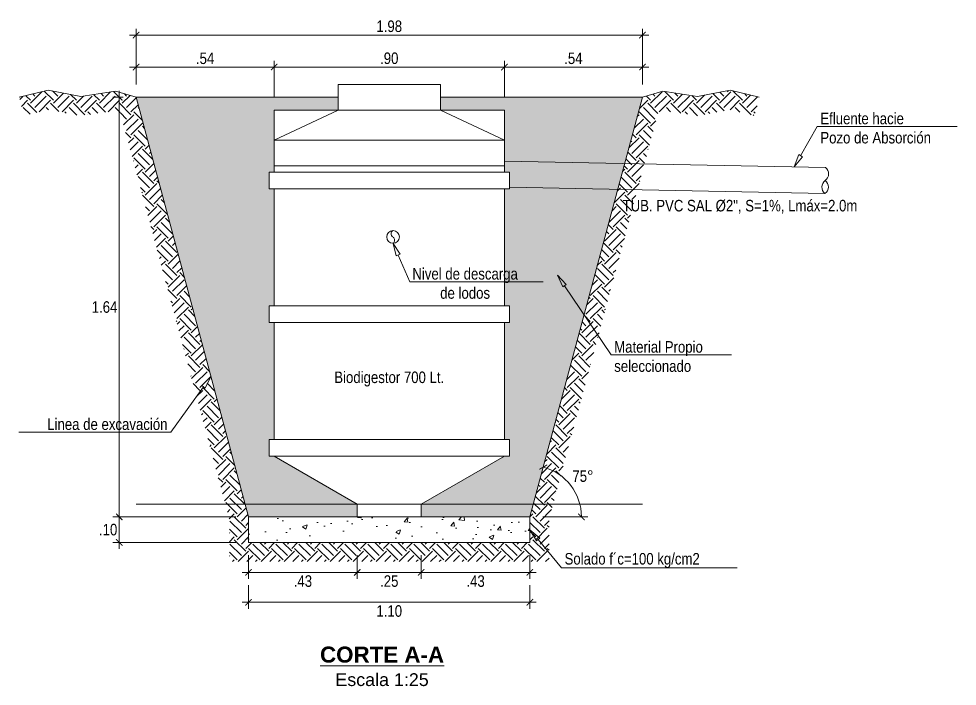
# Model space of a CAD drawing. Header units: metres. Extents: x 0 to 1935, y 0 to 1529.
# Drawn here: x 1889.072 to 1892.741, y 1459.121 to 1461.73 of the extents above; entities that cross this region are included whole.
import ezdxf
from ezdxf import colors
from ezdxf.entities.mleader import LeaderData, LeaderLine
from ezdxf.math import Vec2, Vec3

# ---------------------------------------------------------------- set-up
doc = ezdxf.new("R2010")
doc.units = ezdxf.units.M
doc.header["$LTSCALE"] = 0.005
for name, color, linetype, lineweight in [('-Accesorios PVC', 88, 'Continuous', 20), ('-Acero techos', 252, 'Continuous', 13), ('-Achurado', 251, 'Continuous', 5), ('-Acotado', 251, 'Continuous', 5), ('-Terreno', 26, 'Continuous', 5), ('-Textos', 7, 'Continuous', 20), ('-Tub. Desague', 20, 'Continuous', 20), ('-Vista', 148, 'Continuous', 9)]:
    doc.layers.add(name, color=color, linetype=linetype, lineweight=lineweight)
doc.layers.add("PDF_Tub. de desague 4''", color=7, linetype='Continuous', true_color=0x002595)
doc.styles.add('-Arial Narrow', font='ARIALN.TTF')
doc.dimstyles.new('Esc 1_25', dxfattribs={"dimscale": 0.025, "dimtxt": 1.8, "dimasz": 1, "dimexe": 1, "dimexo": 2, "dimgap": 0.45, "dimtad": 2, "dimtih": 1, "dimtoh": 1, "dimzin": 4, "dimdsep": 46, "dimtxsty": '-Arial Narrow', "dimblk": 'ARCHTICK', "dimcen": 1, "dimdle": 1, "dimclrd": 256, "dimclre": 256, "dimclrt": 7, "dimadec": 0, "dimazin": 0, "dimtfac": 1, "dimtix": 1, "dimtmove": 1, "dimatfit": 2, "dimldrblk": 'ARCHTICK', "dimfxl": 1, "dimtolj": 2, "dimlwd": 5, "dimlwe": 0, "dimarcsym": 0})

# ---------------------------------------------------------------- blocks, each defined once
blk = doc.blocks.new('_ArchTick')
at = {"color": 0, "linetype": 'ByBlock', "const_width": 0.15}
blk.add_lwpolyline([(-0.5, -0.5), (0.5, 0.5)], dxfattribs=at)
blk = doc.blocks.new('*D458')
at = {"layer": '-Acotado', "lineweight": 0, "transparency": 16777216}
blk.add_line((1891.1201, 1459.7833), (1891.2966, 1459.7833), dxfattribs=at)
at = {"layer": '-Acotado', "lineweight": 5, "transparency": 16777216}
blk.add_arc((1891.0701, 1459.7833), 0.2015, 360, 74.9816, dxfattribs=at)
at = {"layer": 'Defpoints', "color": 0, "transparency": 16777216}
for p in [(1891.5101, 1461.4233), (1891.2527, 1459.8685), (1889.9701, 1459.7833), (1891.0701, 1459.7833), (1891.0701, 1459.7833)]:
    blk.add_point(p, dxfattribs=at)
at = {"layer": '-Acotado', "lineweight": 5, "transparency": 16777216, "xscale": 0.025, "yscale": 0.025, "zscale": 0.025}
for p, rotation in [((1891.1223, 1459.9779), 164.9816393688462), ((1891.2716, 1459.7833), 269.9999999999933)]:
    blk.add_blockref('_ArchTick', p, dxfattribs=dict(at, rotation=rotation))
at = {"layer": '-Acotado', "color": 7, "transparency": 16777216, "insert": (1891.2774, 1459.9424), "char_height": 0.045, "attachment_point": 5, "style": '-Arial Narrow'}
blk.add_mtext('\\A2;75°', dxfattribs=at)
blk = doc.blocks.new('_ClosedBlank')
at = {"color": 0, "linetype": 'ByBlock', "lineweight": -2}
for p, q in [((-1, 0.167), (0, 0)), ((-1, 0.167), (-1, -0.167)), ((0, 0), (-1, -0.167))]:
    blk.add_line(p, q, dxfattribs=at)
blk = doc.blocks.new('*D454')
at = {"layer": '-Acotado', "lineweight": 0, "transparency": 16777216}
for p, q in [((1889.9701, 1459.6333), (1889.9701, 1459.5414)), ((1890.3951, 1459.6333), (1890.3951, 1459.5414))]:
    blk.add_line(p, q, dxfattribs=at)
at = {"layer": '-Acotado', "lineweight": 5, "transparency": 16777216}
blk.add_line((1890.4201, 1459.5664), (1889.9451, 1459.5664), dxfattribs=at)
at = {"layer": 'Defpoints', "color": 0, "transparency": 16777216}
for p in [(1889.9701, 1459.6833), (1890.3951, 1459.6833), (1889.9701, 1459.5664)]:
    blk.add_point(p, dxfattribs=at)
at = {"layer": '-Acotado', "lineweight": 5, "transparency": 16777216, "xscale": 0.025, "yscale": 0.025, "zscale": 0.025, "rotation": 180}
blk.add_blockref('_ArchTick', (1889.9701, 1459.5664), dxfattribs=at)
at = {"layer": '-Acotado', "lineweight": 5, "transparency": 16777216, "xscale": 0.025, "yscale": 0.025, "zscale": 0.025}
blk.add_blockref('_ArchTick', (1890.3951, 1459.5664), dxfattribs=at)
at = {"layer": '-Acotado', "color": 7, "transparency": 16777216, "insert": (1890.1826, 1459.5321), "char_height": 0.045, "attachment_point": 5, "style": '-Arial Narrow'}
blk.add_mtext('\\A2;.43', dxfattribs=at)
blk = doc.blocks.new('*D455')
at = {"layer": '-Acotado', "lineweight": 0, "transparency": 16777216}
for p, q in [((1889.5301, 1461.4733), (1889.5301, 1461.6914)), ((1891.5101, 1461.4733), (1891.5101, 1461.6914))]:
    blk.add_line(p, q, dxfattribs=at)
at = {"layer": '-Acotado', "lineweight": 5, "transparency": 16777216}
blk.add_line((1889.5051, 1461.6664), (1891.5351, 1461.6664), dxfattribs=at)
at = {"layer": 'Defpoints', "color": 0, "transparency": 16777216}
for p in [(1891.5101, 1461.6664), (1889.5301, 1461.4233), (1891.5101, 1461.4233)]:
    blk.add_point(p, dxfattribs=at)
at = {"layer": '-Acotado', "lineweight": 5, "transparency": 16777216, "xscale": 0.025, "yscale": 0.025, "zscale": 0.025, "rotation": 180}
blk.add_blockref('_ArchTick', (1889.5301, 1461.6664), dxfattribs=at)
at = {"layer": '-Acotado', "lineweight": 5, "transparency": 16777216, "xscale": 0.025, "yscale": 0.025, "zscale": 0.025}
blk.add_blockref('_ArchTick', (1891.5101, 1461.6664), dxfattribs=at)
at = {"layer": '-Acotado', "color": 7, "transparency": 16777216, "insert": (1890.5201, 1461.7006), "char_height": 0.045, "attachment_point": 5, "style": '-Arial Narrow'}
blk.add_mtext('\\A2;1.98', dxfattribs=at)
blk = doc.blocks.new('*D456')
at = {"layer": '-Acotado', "lineweight": 0, "transparency": 16777216}
for p, q in [((1890.0701, 1461.4233), (1890.0701, 1461.5664)), ((1890.9701, 1461.4233), (1890.9701, 1461.5664))]:
    blk.add_line(p, q, dxfattribs=at)
at = {"layer": '-Acotado', "lineweight": 5, "transparency": 16777216}
blk.add_line((1890.0451, 1461.5414), (1890.9951, 1461.5414), dxfattribs=at)
at = {"layer": 'Defpoints', "color": 0, "transparency": 16777216}
for p in [(1890.9701, 1461.5414), (1890.0701, 1461.3733), (1890.9701, 1461.3733)]:
    blk.add_point(p, dxfattribs=at)
at = {"layer": '-Acotado', "lineweight": 5, "transparency": 16777216, "xscale": 0.025, "yscale": 0.025, "zscale": 0.025, "rotation": 180}
blk.add_blockref('_ArchTick', (1890.0701, 1461.5414), dxfattribs=at)
at = {"layer": '-Acotado', "lineweight": 5, "transparency": 16777216, "xscale": 0.025, "yscale": 0.025, "zscale": 0.025}
blk.add_blockref('_ArchTick', (1890.9701, 1461.5414), dxfattribs=at)
at = {"layer": '-Acotado', "color": 7, "transparency": 16777216, "insert": (1890.5201, 1461.5756), "char_height": 0.045, "attachment_point": 5, "style": '-Arial Narrow'}
blk.add_mtext('\\A2;.90', dxfattribs=at)
blk = doc.blocks.new('*D457')
at = {"layer": '-Acotado', "lineweight": 0, "transparency": 16777216}
for p, q in [((1890.9701, 1461.4233), (1890.9701, 1461.5664)), ((1891.5101, 1461.4733), (1891.5101, 1461.5664))]:
    blk.add_line(p, q, dxfattribs=at)
at = {"layer": '-Acotado', "lineweight": 5, "transparency": 16777216}
blk.add_line((1890.9451, 1461.5414), (1891.5351, 1461.5414), dxfattribs=at)
at = {"layer": 'Defpoints', "color": 0, "transparency": 16777216}
for p in [(1891.5101, 1461.5414), (1891.5101, 1461.4233), (1890.9701, 1461.3733)]:
    blk.add_point(p, dxfattribs=at)
at = {"layer": '-Acotado', "lineweight": 5, "transparency": 16777216, "xscale": 0.025, "yscale": 0.025, "zscale": 0.025, "rotation": 180}
blk.add_blockref('_ArchTick', (1890.9701, 1461.5414), dxfattribs=at)
at = {"layer": '-Acotado', "lineweight": 5, "transparency": 16777216, "xscale": 0.025, "yscale": 0.025, "zscale": 0.025}
blk.add_blockref('_ArchTick', (1891.5101, 1461.5414), dxfattribs=at)
at = {"layer": '-Acotado', "color": 7, "transparency": 16777216, "insert": (1891.2401, 1461.5755), "char_height": 0.045, "attachment_point": 5, "style": '-Arial Narrow'}
blk.add_mtext('\\A2;.54', dxfattribs=at)
blk = doc.blocks.new('*D451')
at = {"layer": '-Acotado', "lineweight": 0, "transparency": 16777216}
for p, q in [((1889.5301, 1461.4733), (1889.5301, 1461.5664)), ((1890.0701, 1461.4233), (1890.0701, 1461.5664))]:
    blk.add_line(p, q, dxfattribs=at)
at = {"layer": '-Acotado', "lineweight": 5, "transparency": 16777216}
blk.add_line((1890.0951, 1461.5414), (1889.5051, 1461.5414), dxfattribs=at)
at = {"layer": 'Defpoints', "color": 0, "transparency": 16777216}
for p in [(1889.5301, 1461.5414), (1889.5301, 1461.4233), (1890.0701, 1461.3733)]:
    blk.add_point(p, dxfattribs=at)
at = {"layer": '-Acotado', "lineweight": 5, "transparency": 16777216, "xscale": 0.025, "yscale": 0.025, "zscale": 0.025, "rotation": 180}
blk.add_blockref('_ArchTick', (1889.5301, 1461.5414), dxfattribs=at)
at = {"layer": '-Acotado', "lineweight": 5, "transparency": 16777216, "xscale": 0.025, "yscale": 0.025, "zscale": 0.025}
blk.add_blockref('_ArchTick', (1890.0701, 1461.5414), dxfattribs=at)
at = {"layer": '-Acotado', "color": 7, "transparency": 16777216, "insert": (1889.8001, 1461.5755), "char_height": 0.045, "attachment_point": 5, "style": '-Arial Narrow'}
blk.add_mtext('\\A2;.54', dxfattribs=at)
blk = doc.blocks.new('*D452')
at = {"layer": '-Acotado', "lineweight": 0, "transparency": 16777216}
for p, q in [((1889.4801, 1461.4233), (1889.4394, 1461.4233)), ((1889.9201, 1459.7833), (1889.4394, 1459.7833))]:
    blk.add_line(p, q, dxfattribs=at)
at = {"layer": '-Acotado', "lineweight": 5, "transparency": 16777216}
blk.add_line((1889.4644, 1461.4483), (1889.4644, 1459.7583), dxfattribs=at)
at = {"layer": 'Defpoints', "color": 0, "transparency": 16777216}
for p in [(1889.5301, 1461.4233), (1889.4644, 1459.7833), (1889.9701, 1459.7833)]:
    blk.add_point(p, dxfattribs=at)
at = {"layer": '-Acotado', "lineweight": 5, "transparency": 16777216, "xscale": 0.025, "yscale": 0.025, "zscale": 0.025}
for p, rotation in [((1889.4644, 1461.4233), 90), ((1889.4644, 1459.7833), 270)]:
    blk.add_blockref('_ArchTick', p, dxfattribs=dict(at, rotation=rotation))
at = {"layer": '-Acotado', "color": 7, "transparency": 16777216, "insert": (1889.407, 1460.6033), "char_height": 0.045, "attachment_point": 5, "style": '-Arial Narrow'}
blk.add_mtext('\\A2;1.64', dxfattribs=at)
blk = doc.blocks.new('*D453')
at = {"layer": '-Acotado', "lineweight": 5, "transparency": 16777216}
blk.add_line((1889.4644, 1459.8083), (1889.4644, 1459.6583), dxfattribs=at)
at = {"layer": '-Acotado', "lineweight": 0, "transparency": 16777216}
for p, q in [((1889.9201, 1459.7833), (1889.4394, 1459.7833)), ((1889.9201, 1459.6833), (1889.4394, 1459.6833))]:
    blk.add_line(p, q, dxfattribs=at)
at = {"layer": 'Defpoints', "color": 0, "transparency": 16777216}
for p in [(1889.9701, 1459.7833), (1889.4644, 1459.6833), (1889.9701, 1459.6833)]:
    blk.add_point(p, dxfattribs=at)
at = {"layer": '-Acotado', "lineweight": 5, "transparency": 16777216, "xscale": 0.025, "yscale": 0.025, "zscale": 0.025}
for p, rotation in [((1889.4644, 1459.7833), 90), ((1889.4644, 1459.6833), 270)]:
    blk.add_blockref('_ArchTick', p, dxfattribs=dict(at, rotation=rotation))
at = {"layer": '-Acotado', "color": 7, "transparency": 16777216, "insert": (1889.421, 1459.7333), "char_height": 0.045, "attachment_point": 5, "style": '-Arial Narrow'}
blk.add_mtext('\\A2;.10', dxfattribs=at)
blk = doc.blocks.new('*D471')
at = {"layer": '-Acotado', "lineweight": 0, "transparency": 16777216}
for p, q in [((1890.3951, 1459.6333), (1890.3951, 1459.5414)), ((1890.6451, 1459.6333), (1890.6451, 1459.5414))]:
    blk.add_line(p, q, dxfattribs=at)
at = {"layer": '-Acotado', "lineweight": 5, "transparency": 16777216}
blk.add_line((1890.6701, 1459.5664), (1890.3701, 1459.5664), dxfattribs=at)
at = {"layer": 'Defpoints', "color": 0, "transparency": 16777216}
for p in [(1890.3951, 1459.6833), (1890.6451, 1459.6833), (1890.3951, 1459.5664)]:
    blk.add_point(p, dxfattribs=at)
at = {"layer": '-Acotado', "lineweight": 5, "transparency": 16777216, "xscale": 0.025, "yscale": 0.025, "zscale": 0.025, "rotation": 180}
blk.add_blockref('_ArchTick', (1890.3951, 1459.5664), dxfattribs=at)
at = {"layer": '-Acotado', "lineweight": 5, "transparency": 16777216, "xscale": 0.025, "yscale": 0.025, "zscale": 0.025}
blk.add_blockref('_ArchTick', (1890.6451, 1459.5664), dxfattribs=at)
at = {"layer": '-Acotado', "color": 7, "transparency": 16777216, "insert": (1890.5201, 1459.5321), "char_height": 0.045, "attachment_point": 5, "style": '-Arial Narrow'}
blk.add_mtext('\\A2;.25', dxfattribs=at)
blk = doc.blocks.new('*D472')
at = {"layer": '-Acotado', "lineweight": 0, "transparency": 16777216}
for p, q in [((1890.6451, 1459.6333), (1890.6451, 1459.5414)), ((1891.0701, 1459.6333), (1891.0701, 1459.5414))]:
    blk.add_line(p, q, dxfattribs=at)
at = {"layer": '-Acotado', "lineweight": 5, "transparency": 16777216}
blk.add_line((1891.0951, 1459.5664), (1890.6201, 1459.5664), dxfattribs=at)
at = {"layer": 'Defpoints', "color": 0, "transparency": 16777216}
for p in [(1890.6451, 1459.6833), (1891.0701, 1459.6833), (1890.6451, 1459.5664)]:
    blk.add_point(p, dxfattribs=at)
at = {"layer": '-Acotado', "lineweight": 5, "transparency": 16777216, "xscale": 0.025, "yscale": 0.025, "zscale": 0.025, "rotation": 180}
blk.add_blockref('_ArchTick', (1890.6451, 1459.5664), dxfattribs=at)
at = {"layer": '-Acotado', "lineweight": 5, "transparency": 16777216, "xscale": 0.025, "yscale": 0.025, "zscale": 0.025}
blk.add_blockref('_ArchTick', (1891.0701, 1459.5664), dxfattribs=at)
at = {"layer": '-Acotado', "color": 7, "transparency": 16777216, "insert": (1890.8576, 1459.5321), "char_height": 0.045, "attachment_point": 5, "style": '-Arial Narrow'}
blk.add_mtext('\\A2;.43', dxfattribs=at)
blk = doc.blocks.new('*D473')
at = {"layer": '-Acotado', "lineweight": 0, "transparency": 16777216}
for p, q in [((1889.9701, 1459.5164), (1889.9701, 1459.4244)), ((1891.0701, 1459.5164), (1891.0701, 1459.4244))]:
    blk.add_line(p, q, dxfattribs=at)
at = {"layer": '-Acotado', "lineweight": 5, "transparency": 16777216}
blk.add_line((1891.0951, 1459.4494), (1889.9451, 1459.4494), dxfattribs=at)
at = {"layer": 'Defpoints', "color": 0, "transparency": 16777216}
for p in [(1889.9701, 1459.5664), (1891.0701, 1459.5664), (1889.9701, 1459.4494)]:
    blk.add_point(p, dxfattribs=at)
at = {"layer": '-Acotado', "lineweight": 5, "transparency": 16777216, "xscale": 0.025, "yscale": 0.025, "zscale": 0.025, "rotation": 180}
blk.add_blockref('_ArchTick', (1889.9701, 1459.4494), dxfattribs=at)
at = {"layer": '-Acotado', "lineweight": 5, "transparency": 16777216, "xscale": 0.025, "yscale": 0.025, "zscale": 0.025}
blk.add_blockref('_ArchTick', (1891.0701, 1459.4494), dxfattribs=at)
at = {"layer": '-Acotado', "color": 7, "transparency": 16777216, "insert": (1890.5201, 1459.4152), "char_height": 0.045, "attachment_point": 5, "style": '-Arial Narrow'}
blk.add_mtext('\\A2;1.10', dxfattribs=at)

msp = doc.modelspace()

# ---------------------------------------------------------------- hatches: boundary and pattern name
at = {"layer": '-Achurado'}
h = msp.add_hatch(dxfattribs=at)
h.set_pattern_fill('AR-SAND', color=256, scale=0.0009, style=0)
h.set_pattern_definition([(37.5, (336.79486, -0.1918), (-0.00144002817, 0.04404719136), [0, -0.0347472, 0, -0.038862, 0, -0.0371475]), (7.5, (336.79486, -0.1918), (0.0404570955, 0.064514259), [0, -0.0187452, 0, -0.0313182, 0, -0.0120015]), (327.5, (336.766743, -0.1918), (0.0711893133, 0.0001293466), [0, -0.01143, 0, -0.041148, 0, -0.053721]), (317.5, (336.76674, -0.1918), (0.0687200807, 0.0200636391), [0, -0.005715, 0, -0.0269748, 0, -0.030861])])
h.paths.add_polyline_path([(1891.51008, 1461.42331), (1890.72008, 1461.42331), (1890.72008, 1461.37331), (1890.97008, 1461.37331), (1890.97008, 1461.13038), (1890.99008, 1461.13038), (1890.99008, 1461.06538), (1890.97008, 1461.06538), (1890.97008, 1460.60817), (1890.99008, 1460.60817), (1890.99008, 1460.54317), (1890.97008, 1460.54317), (1890.97008, 1460.08595), (1890.99008, 1460.08595), (1890.99008, 1460.02095), (1890.97008, 1460.02095), (1890.64508, 1459.83331), (1890.64508, 1459.78331), (1891.07008, 1459.78331)])
h.paths.add_polyline_path([(1890.07008, 1461.06538), (1890.05008, 1461.06538), (1890.05008, 1461.13038), (1890.07008, 1461.13038), (1890.07008, 1461.37331), (1890.32008, 1461.37331), (1890.32008, 1461.42331), (1889.53008, 1461.42331), (1889.97008, 1459.78331), (1890.39508, 1459.78331), (1890.39508, 1459.83331), (1890.07008, 1460.02095), (1890.05008, 1460.02095), (1890.05008, 1460.08595), (1890.07008, 1460.08595), (1890.07008, 1460.54317), (1890.05008, 1460.54317), (1890.05008, 1460.60817), (1890.07008, 1460.60817)])
h = msp.add_hatch(dxfattribs=at)
h.set_pattern_fill('AR-CONC', color=256, scale=0.001)
h.set_pattern_definition([(50, (336.79486, -0.1918), (0.182184669, -0.015939086), [0.01905, -0.20955]), (355, (336.79486, -0.1918), (-0.035243421, 0.191056845), [0.01524, -0.167640584]), (100.451445, (336.81004, -0.19313), (0.146941247, 0.175117752), [0.016190009, -0.178090245]), (46.1842, (336.79486, -0.141), (0.27107904, -0.042042328), [0.028575, -0.314325]), (96.635558, (336.81745, -0.1445), (0.237404134, 0.247426125), [0.024285023, -0.267135608]), (351.184151, (336.79486, -0.141), (0.237404134, 0.247426125), [0.022859967, -0.251459732]), (21, (336.82026, -0.1537), (0.151614391, -0.102265198), [0.01905, -0.20955]), (326, (336.82026, -0.1537), (0.061802028, 0.184187966), [0.01524, -0.16764]), (71.451445, (336.8329, -0.16222), (0.21341642, 0.081922769), [0.016190009, -0.178089938]), (37.5, (336.79486, -0.1918), (0.0030886033, 0.0845550389), [0, -0.165608, 0, -0.17018, 0, -0.168275]), (7.5, (336.79486, -0.1918), (0.0668196625, 0.100180575), [0, -0.097028, 0, -0.161798, 0, -0.064135]), (327.5, (336.73822, -0.1918), (0.1355905952, -0.005728744), [0, -0.0635, 0, -0.19812, 0, -0.26289]), (317.5, (336.71282, -0.1918), (0.1481291814, 0.025426491), [0, -0.08255, 0, -0.131572, 0, -0.18669])])
h.paths.add_polyline_path([(1889.97008, 1459.78331), (1889.97008, 1459.68331), (1891.07008, 1459.68331), (1891.07008, 1459.78331)])
at = {"layer": '-Terreno'}
h = msp.add_hatch(dxfattribs=at)
h.set_pattern_fill('EARTH', color=256, scale=0.01, angle=45)
h.set_pattern_definition([(45, (318.144835, -7.085064), (7e-18, 0.0898025612), [0.0635, -0.0635]), (45, (318.127997, -7.068226), (7e-18, 0.0898025612), [0.0635, -0.0635]), (45, (318.11116, -7.05139), (7e-18, 0.0898025612), [0.0635, -0.0635]), (135, (318.11116, -7.04016), (-0.0898025612, 7e-18), [0.0635, -0.0635]), (135, (318.127997, -7.023325), (-0.0898025612, 7e-18), [0.0635, -0.0635]), (135, (318.144835, -7.006487), (-0.0898025612, 7e-18), [0.0635, -0.0635])])
h.paths.add_polyline_path([(1891.96658, 1461.42331), (1891.94862, 1461.35078), (1891.85114, 1461.37491), (1891.72718, 1461.35066), (1891.59528, 1461.3706), (1891.57141, 1461.36353), (1891.1448, 1459.77346), (1891.1448, 1459.60859), (1890.52008, 1459.60859), (1889.89535, 1459.60859), (1889.89535, 1459.77346), (1889.46875, 1461.36353), (1889.44487, 1461.3706), (1889.31298, 1461.35066), (1889.18901, 1461.37491), (1889.09153, 1461.35078), (1889.07357, 1461.42331), (1889.18712, 1461.45143), (1889.31461, 1461.42648), (1889.45014, 1461.44697), (1889.53008, 1461.42331), (1889.97008, 1459.78331), (1889.97008, 1459.68331), (1890.52008, 1459.68331), (1891.07008, 1459.68331), (1891.07008, 1459.78331), (1891.51008, 1461.42331), (1891.59002, 1461.44697), (1891.72554, 1461.42648), (1891.85304, 1461.45143)])

# ---------------------------------------------------------------- linework, layer by layer
at = {"layer": '-Accesorios PVC'}
for p, q in [((1890.07008, 1461.37331), (1890.07008, 1461.13038)), ((1890.97008, 1461.13038), (1890.97008, 1461.37331)), ((1890.07008, 1461.06538), (1890.07008, 1460.60817)), ((1890.97008, 1460.60817), (1890.97008, 1461.06538)), ((1890.07008, 1460.54317), (1890.07008, 1460.08595)), ((1890.97008, 1460.08595), (1890.97008, 1460.54317)), ((1890.07008, 1460.02095), (1890.39508, 1459.83331)), ((1890.64508, 1459.83331), (1890.97008, 1460.02095))]:
    msp.add_line(p, q, dxfattribs=at)
for points in [[(1890.32008, 1461.37331), (1890.72008, 1461.37331), (1890.72008, 1461.47331), (1890.32008, 1461.47331)], [(1890.05008, 1461.06538), (1890.99008, 1461.06538), (1890.99008, 1461.13038), (1890.05008, 1461.13038)], [(1890.05008, 1460.54317), (1890.99008, 1460.54317), (1890.99008, 1460.60817), (1890.05008, 1460.60817)], [(1890.05008, 1460.02095), (1890.99008, 1460.02095), (1890.99008, 1460.08595), (1890.05008, 1460.08595)], [(1890.39508, 1459.83331), (1890.64508, 1459.83331), (1890.64508, 1459.78331), (1890.39508, 1459.78331)]]:
    msp.add_lwpolyline(points, close=True, dxfattribs=at)
for points in [[(1890.32008, 1461.37331), (1890.07008, 1461.25538)], [(1890.32008, 1461.37331), (1890.07008, 1461.37331)], [(1890.72008, 1461.37331), (1890.97008, 1461.25538)], [(1890.72008, 1461.37331), (1890.97008, 1461.37331)], [(1890.07008, 1461.25538), (1890.97008, 1461.25538)], [(1890.07008, 1461.15538), (1890.97008, 1461.15538)]]:
    msp.add_lwpolyline(points, dxfattribs=at)
at = {"layer": '-Acero techos', "color": 18, "ltscale": 0.005, "true_color": 0x000000}
msp.add_lwpolyline([(1889.53008, 1459.83331), (1891.51008, 1459.83331)], dxfattribs=at)
at = {"layer": '-Terreno'}
msp.add_lwpolyline([(1891.96658, 1461.42331), (1891.85304, 1461.45143), (1891.72554, 1461.42648), (1891.59002, 1461.44697), (1891.51008, 1461.42331), (1891.07008, 1459.78331), (1891.07008, 1459.68331), (1890.52008, 1459.68331), (1890.52008, 1459.68331), (1890.52008, 1459.68331), (1889.97008, 1459.68331), (1889.97008, 1459.78331), (1889.53008, 1461.42331), (1889.45014, 1461.44697), (1889.31461, 1461.42648), (1889.18712, 1461.45143), (1889.07357, 1461.42331)], dxfattribs=at)
at = {"layer": '-Tub. Desague', "color": 5}
for points in [[(1890.97008, 1461.17373), (1892.22565, 1461.14862)], [(1890.99008, 1461.07177), (1892.22362, 1461.04709)]]:
    msp.add_lwpolyline(points, dxfattribs=at)
for centre, start, end in [((1892.2061, 1461.12362), 305.72413, 51.98434), ((1892.24316, 1461.0721), 125.72413, 231.98434), ((1892.20509, 1461.07286), 305.72413, 51.98434)]:
    msp.add_arc(centre, 0.03173, start, end, dxfattribs=at)
at = {"layer": '-Vista'}
for p, q in [((1890.32008, 1461.42331), (1889.53008, 1461.42331)), ((1890.72008, 1461.42331), (1891.51008, 1461.42331))]:
    msp.add_line(p, q, dxfattribs=at)
msp.add_lwpolyline([(1889.97008, 1459.78331), (1891.07008, 1459.78331), (1891.07008, 1459.68331), (1889.97008, 1459.68331)], close=True, dxfattribs=at)
at = {"layer": "PDF_Tub. de desague 4''", "lineweight": 13}
msp.add_circle((1890.5349, 1460.87739), 0.02489, dxfattribs=at)
for centre, radius, start, end in [((1890.54126, 1460.89009), 0.0143, 118.06215, 241.93785), ((1890.52431, 1460.86468), 0.01642, 310.90241, 49.09759)]:
    msp.add_arc(centre, radius, start, end, dxfattribs=at)

# ---------------------------------------------------------------- texts
at = {"layer": '-Accesorios PVC', "insert": (1890.52008, 1460.32212), "char_height": 0.045, "width": 0.9, "attachment_point": 5, "style": '-Arial Narrow'}
msp.add_mtext('\\pxqc;Biodigestor 700 Lt.', dxfattribs=at)
at = {"layer": '-Textos', "insert": (1891.89131, 1460.9956), "char_height": 0.045, "attachment_point": 5, "style": '-Arial Narrow'}
msp.add_mtext('\\pxqc;TUB. PVC SAL Ø2", S=1%, Lmáx=2.0m', dxfattribs=at)
at = {"layer": '-Textos', "insert": (1890.49192, 1459.1989), "char_height": 0.09375, "width": 0.5157555, "attachment_point": 5, "style": '-Arial Narrow'}
msp.add_mtext('{\\fArial|b1|i0|c0|p34;\\H0.66667x;\\LCORTE A-A\\P\\fArial|b0|i0|c0|p34;\\H0.8x;\\lEscala 1:25}', dxfattribs=at)

# ---------------------------------------------------------------- dimensions: what is measured, and where the dimension line sits
at = {"layer": '-Acotado'}
dim = msp.add_linear_dim(base=(1891.51008, 1461.66639), p1=(1889.53008, 1461.42331), p2=(1891.51008, 1461.42331), dimstyle='Esc 1_25', override={"dimtmove": 0}, dxfattribs=at)
dim.commit()
dim.dimension.update_dxf_attribs({"geometry": '*D455', "text_midpoint": (1890.52008, 1461.66639), "dimtype": 160})
dim = msp.add_linear_dim(base=(1889.53008, 1461.54139), p1=(1890.07008, 1461.37331), p2=(1889.53008, 1461.42331), dimstyle='Esc 1_25', override={"dimtmove": 0}, dxfattribs=at)
dim.commit()
dim.dimension.update_dxf_attribs({"geometry": '*D451', "text_midpoint": (1889.80008, 1461.57552)})
for base, p1, p2, picture, middle in [((1890.97008, 1461.54139), (1890.07008, 1461.37331), (1890.97008, 1461.37331), '*D456', (1890.52008, 1461.57561)), ((1891.51008, 1461.54139), (1890.97008, 1461.37331), (1891.51008, 1461.42331), '*D457', (1891.24008, 1461.57552)), ((1889.9700766771, 1459.5663576304), (1890.3950766771, 1459.6833123267), (1889.9700766771, 1459.6833123267), '*D454', (1890.1825766771, 1459.5321318459)), ((1890.39508, 1459.56636), (1890.64508, 1459.68331), (1890.39508, 1459.68331), '*D471', (1890.52008, 1459.53213)), ((1890.6450766771, 1459.5663576304), (1891.0700766771, 1459.6833123267), (1890.6450766771, 1459.6833123267), '*D472', (1890.8575766771, 1459.5321318459)), ((1889.97008, 1459.4494), (1891.07008, 1459.56636), (1889.97008, 1459.56636), '*D473', (1890.52008, 1459.41518))]:
    dim = msp.add_linear_dim(base=base, p1=p1, p2=p2, dimstyle='Esc 1_25', dxfattribs=at)
    dim.commit()
    dim.dimension.update_dxf_attribs({"geometry": picture, "text_midpoint": middle})
for base, p1, p2, picture, middle in [((1889.46439, 1459.78331), (1889.53008, 1461.42331), (1889.97008, 1459.78331), '*D452', (1889.407, 1460.60331)), ((1889.46439, 1459.68331), (1889.97008, 1459.78331), (1889.97008, 1459.68331), '*D453', (1889.42095, 1459.73331))]:
    dim = msp.add_linear_dim(base=base, p1=p1, p2=p2, angle=90, dimstyle='Esc 1_25', dxfattribs=at)
    dim.commit()
    dim.dimension.update_dxf_attribs({"geometry": picture, "text_midpoint": middle})
dim = msp.add_angular_dim_2l(base=(1891.25272, 1459.86846), line1=((1891.07008, 1459.78331), (1891.51008, 1461.42331)), line2=((1889.97008, 1459.78331), (1891.07008, 1459.78331)), dimstyle='Esc 1_25', dxfattribs=at)
dim.commit()
dim.dimension.update_dxf_attribs({"geometry": '*D458', "text_midpoint": (1891.27744, 1459.94238)})

# ---------------------------------------------------------------- leaders
ml = msp.add_multileader_mtext('Standard', dxfattribs=at)
ml.set_content('Efluente hacie\\PPozo de Absorción', color=7, style='-Arial Narrow')
ml.set_leader_properties(color=7, linetype='ByLayer', lineweight=0)
ml.set_arrow_properties(name='CLOSEDBLANK')
ml.build(insert=Vec2(0, 0))
ml.multileader.update_dxf_attribs({"has_dogleg": 0, "text_left_attachment_type": 6, "text_right_attachment_type": 6, "dogleg_length": 0, "arrow_head_size": 0.05, "scale": 0.025})
ctx = ml.context
ctx.base_point, ctx.scale, ctx.char_height, ctx.arrow_head_size, ctx.landing_gap_size, ctx.plane_origin = Vec3(1892.19309, 1461.30887), 0.025, 0.045, 0.05, 0.0125, Vec3(1892.08579, 1461.15142)
ctx.left_attachment, ctx.right_attachment = 6, 6
notes = []
notes.append((ctx, [(0, (1, 1, 0), (1892.19309, 1461.30887), (1, 0), 0, [(0, [(1892.10371, 1461.15142)], 0, [])])]))
ctx.mtext.insert, ctx.mtext.flow_direction = Vec3(1892.20559, 1461.36287), 5
ml = msp.add_multileader_mtext('Standard', dxfattribs=at)
ml.set_content('Nivel de descarga\\Pde lodos', color=7, style='-Arial Narrow')
ml.set_leader_properties(color=7, linetype='ByLayer', lineweight=0)
ml.set_arrow_properties(name='CLOSEDBLANK')
ml.build(insert=Vec2(0, 0))
ml.multileader.update_dxf_attribs({"has_dogleg": 0, "text_left_attachment_type": 6, "text_right_attachment_type": 6, "dogleg_length": 0, "arrow_head_size": 0.05, "scale": 0.025})
ctx = ml.context
ctx.base_point, ctx.scale, ctx.char_height, ctx.arrow_head_size, ctx.landing_gap_size, ctx.plane_origin = Vec3(1890.60099, 1460.70188), 0.025, 0.045, 0.05, 0.0125, Vec3(1890.78963, 1460.47637)
ctx.left_attachment, ctx.right_attachment, ctx.text_align_type = 6, 6, 1
notes.append((ctx, [(0, (1, 1, 0), (1890.60099, 1460.70188), (1, 0), 0, [(1, [(1890.5353, 1460.85243)], 0, [])])]))
ctx.mtext.insert, ctx.mtext.alignment, ctx.mtext.flow_direction = Vec3(1890.81676, 1460.75588), 2, 5
ml = msp.add_multileader_mtext('Standard', dxfattribs=at)
ml.set_content('Material Propio \\Pseleccionado', color=7, style='-Arial Narrow')
ml.set_leader_properties(color=7, linetype='ByLayer', lineweight=0)
ml.set_arrow_properties(name='CLOSEDBLANK')
ml.build(insert=Vec2(0, 0))
ml.multileader.update_dxf_attribs({"has_dogleg": 0, "text_left_attachment_type": 6, "text_right_attachment_type": 6, "dogleg_length": 0, "arrow_head_size": 0.05, "scale": 0.025})
ctx = ml.context
ctx.base_point, ctx.scale, ctx.char_height, ctx.arrow_head_size, ctx.landing_gap_size, ctx.plane_origin = Vec3(1891.38714, 1460.41611), 0.025, 0.045, 0.05, 0.0125, Vec3(1891.17757, 1460.72821)
ctx.left_attachment, ctx.right_attachment = 6, 6
notes.append((ctx, [(0, (1, 1, 0), (1891.38714, 1460.41611), (1, 0), 0, [(0, [(1891.17757, 1460.72821)], 0, [])])]))
ctx.mtext.insert, ctx.mtext.flow_direction = Vec3(1891.39964, 1460.47011), 5
ml = msp.add_multileader_mtext('Standard', dxfattribs=at)
ml.set_content('Linea de excavación', color=7, style='-Arial Narrow')
ml.set_leader_properties(color=7, linetype='ByLayer', lineweight=0)
ml.set_arrow_properties(name='CLOSEDBLANK')
ml.build(insert=Vec2(0, 0))
ml.multileader.update_dxf_attribs({"has_dogleg": 0, "text_left_attachment_type": 6, "text_right_attachment_type": 6, "dogleg_length": 0, "arrow_head_size": 0.05, "scale": 0.025})
ctx = ml.context
ctx.base_point, ctx.scale, ctx.char_height, ctx.arrow_head_size, ctx.landing_gap_size, ctx.plane_origin = Vec3(1889.17778, 1460.11408), 0.025, 0.045, 0.05, 0.0125, Vec3(1888.83007, 1460.46764)
ctx.left_attachment, ctx.right_attachment, ctx.text_align_type = 6, 6, 2
notes.append((ctx, [(1, (1, 1, 0), (1889.66555, 1460.11408), (-1, 0), 0, [(0, [(1889.82277, 1460.33236)], 0, [])])]))
ctx.mtext.insert, ctx.mtext.alignment, ctx.mtext.flow_direction = Vec3(1889.65305, 1460.16808), 3, 5
ml = msp.add_multileader_mtext('Standard', dxfattribs=at)
ml.set_content('Solado f´c=100 kg/cm2', color=7, style='-Arial Narrow')
ml.set_leader_properties(color=7, linetype='ByLayer', lineweight=0)
ml.set_arrow_properties(name='CLOSEDBLANK')
ml.build(insert=Vec2(0, 0))
ml.multileader.update_dxf_attribs({"has_dogleg": 0, "text_left_attachment_type": 6, "text_right_attachment_type": 6, "dogleg_length": 0, "arrow_head_size": 0.05, "scale": 0.025})
ctx = ml.context
ctx.base_point, ctx.scale, ctx.char_height, ctx.arrow_head_size, ctx.landing_gap_size, ctx.plane_origin = Vec3(1891.19306, 1459.58384), 0.025, 0.045, 0.05, 0.0125, Vec3(1891.07008, 1459.73331)
ctx.left_attachment, ctx.right_attachment = 6, 6
notes.append((ctx, [(0, (1, 1, 0), (1891.19306, 1459.58384), (1, 0), 0, [(0, [(1891.07008, 1459.73331)], 0, [])])]))
ctx.mtext.insert, ctx.mtext.flow_direction = Vec3(1891.20556, 1459.64207), 5
for ctx, leaders in notes:
    for number, flags, end, landing, length, lines in leaders:
        leader = LeaderData()
        leader.index, (leader.has_last_leader_line, leader.has_dogleg_vector, leader.attachment_direction) = number, flags
        leader.last_leader_point, leader.dogleg_vector, leader.dogleg_length = Vec3(end), Vec3(landing), length
        for number, points, colour, breaks in lines:
            line = LeaderLine()
            line.index, line.vertices, line.color, line.breaks = number, Vec3.list(points), colors.encode_raw_color(colour), breaks
            leader.lines.append(line)
        ctx.leaders.append(leader)

doc.saveas('drawing.dxf')
